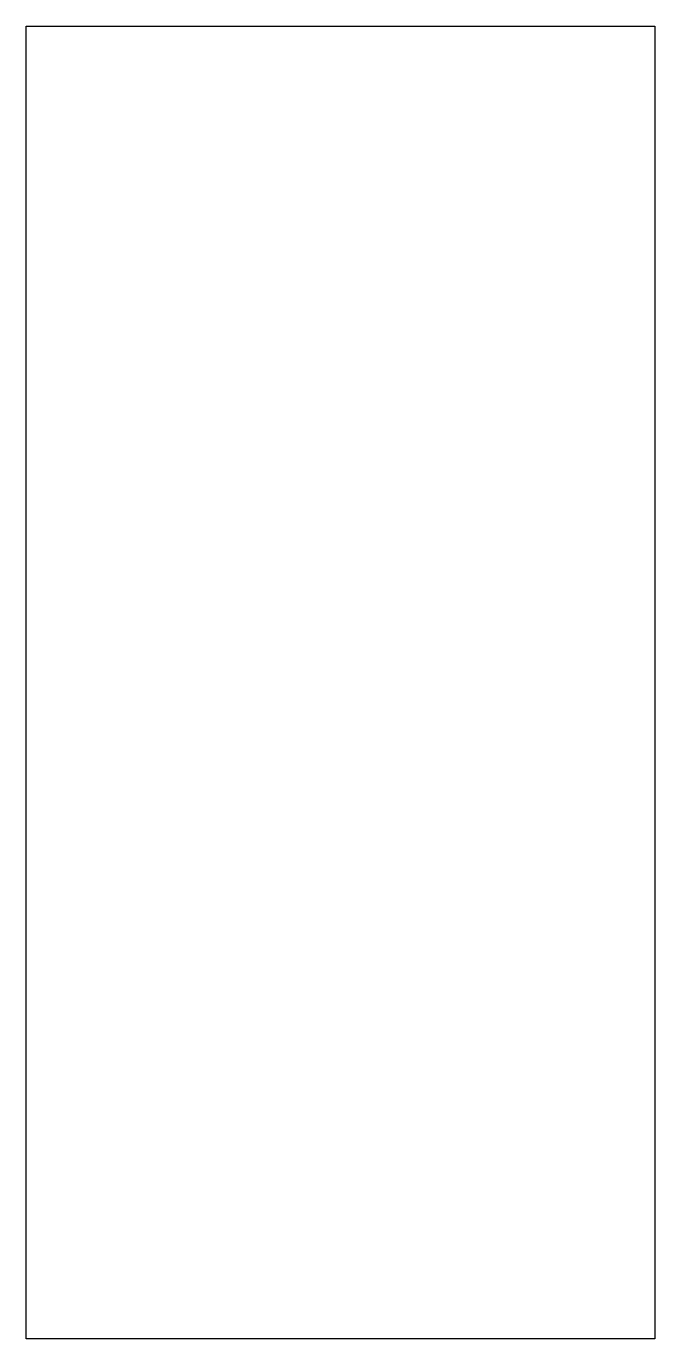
# Model space of a CAD drawing. Header units: millimetres. Extents: x -18.1 to 21.7, y -73.8 to 9.3.
import ezdxf

# ---------------------------------------------------------------- set-up
doc = ezdxf.new("R2010")
doc.units = ezdxf.units.MM
doc.layers.add('Binder016', color=7, linetype='CONTINUOUS')

msp = doc.modelspace()

# ---------------------------------------------------------------- linework, layer by layer
at = {"layer": 'Binder016'}
for p, q in [((-18.0868, 9.35, 406.658), (21.7334, 9.35, 407.123)), ((-18.0868, -73.85, 406.658), (-18.0868, 9.35, 406.658)), ((21.7334, 9.35, 407.123), (21.7334, -73.85, 407.123)), ((21.7334, -73.85, 407.123), (-18.0868, -73.85, 406.658))]:
    msp.add_line(p, q, dxfattribs=at)

doc.saveas('drawing.dxf')
